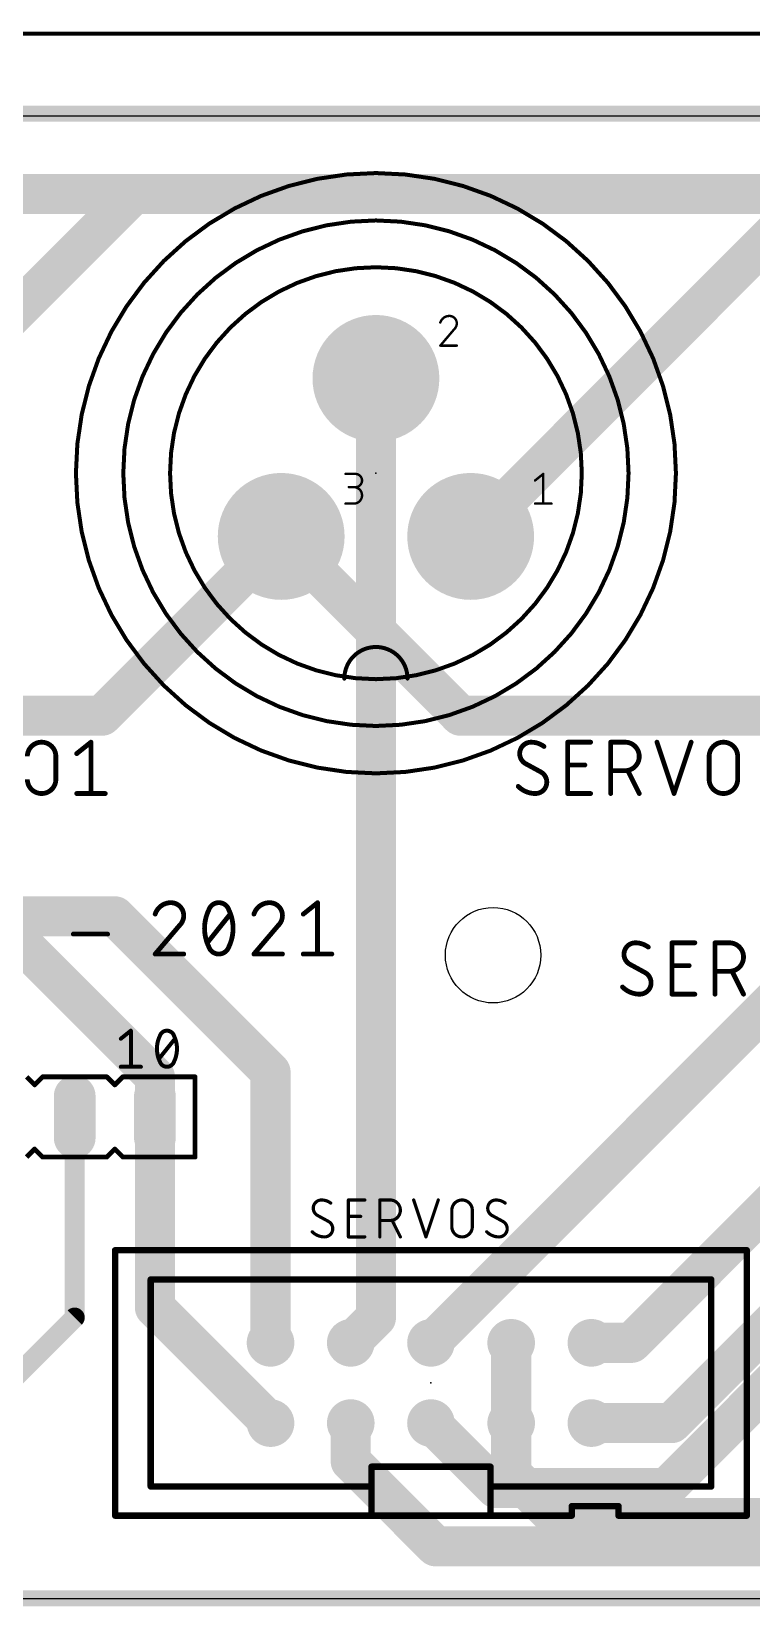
# Model space of a CAD drawing. Extents: x -7 to 107, y 0 to 52.
# Drawn here: x 22.76 to 45.56, y -0.25 to 49.59 of the extents above; entities that cross this region are included whole.
import ezdxf

# ---------------------------------------------------------------- set-up
doc = ezdxf.new("R2010")
doc.units = 0
for name, color, linetype in [('1', 12, 'CONTINUOUS'), ('16', 132, 'CONTINUOUS'), ('17', 110, 'CONTINUOUS'), ('20', 31, 'CONTINUOUS'), ('21', 253, 'CONTINUOUS'), ('23', 53, 'CONTINUOUS'), ('25', 253, 'CONTINUOUS')]:
    doc.layers.add(name, color=color, linetype=linetype)

# ---------------------------------------------------------------- blocks, each defined once
blk = doc.blocks.new('ROUNDP')
at = {"const_width": 0.5}
blk.add_lwpolyline([(0, -0.25, 1), (0, 0.25, 1), (0, -0.25)], format="xyb", dxfattribs=at)
blk = doc.blocks.new('LONGP100')
at = {"const_width": 1}
blk.add_lwpolyline([(-0.5, 0), (0.5, 0)], dxfattribs=at)
at = {"const_width": 0.5}
for points in [[(-0.5, 0.25, 1), (-0.5, -0.25)], [(0.5, -0.25, 1), (0.5, 0.25)]]:
    blk.add_lwpolyline(points, format="xyb", dxfattribs=at)

msp = doc.modelspace()

# ---------------------------------------------------------------- linework, layer by layer
at = {"layer": '1'}
for points, const_width in [([(0, 46.99), (106.68, 46.99)], 0.508), ([(30.6686, 33.6146), (24.994, 27.94)], 1.27), ([(36.3432, 27.94), (30.6686, 33.6146)], 1.27), ([(24.994, 27.94), (14.8379, 27.94)], 1.27), ([(46.4993, 27.94), (36.3432, 27.94)], 1.27), ([(26.67, 16.51), (21.59, 21.59)], 1.27), ([(26.67, 15.24), (26.67, 16.51)], 1.27), ([(26.67, 9.2121), (26.67, 15.24)], 1.27), ([(54.4607, 15.0907), (42.8655, 3.4955)], 1.27), ([(30.3312, 5.5509), (26.67, 9.2121)], 1.27), ([(32.8712, 5.5509), (32.8712, 4.3398)], 1.27), ([(35.4112, 5.5509), (37.4665, 3.4955)], 1.27), ([(32.8712, 4.3398), (35.56, 1.651)], 1.27), ([(37.4665, 3.4955), (42.8655, 3.4955)], 1.27), ([(35.56, 1.651), (89.281, 1.651)], 1.27), ([(106.68, 0), (0, 0)], 0.508)]:
    msp.add_lwpolyline(points, dxfattribs=dict(at, const_width=const_width))
at = {"layer": '1', "const_width": 0.635}
for points in [[(30.8931, 33.8391, 1), (30.4441, 33.3901)], [(30.8931, 33.3901, 1), (30.4441, 33.8391)], [(24.7695, 28.1645, 1), (25.2185, 27.7155)], [(24.994, 27.6225, 1), (24.994, 28.2575)], [(36.3432, 28.2575, 1), (36.3432, 27.6225)], [(36.1187, 27.7155, 1), (36.5677, 28.1645)], [(26.9875, 16.51, 1), (26.3525, 16.51)], [(26.4455, 16.2855, 1), (26.8945, 16.7345)], [(26.9875, 15.24, 1), (26.3525, 15.24)], [(26.3525, 15.24, 1), (26.9875, 15.24)], [(26.8945, 9.4366, 1), (26.4455, 8.9876)], [(26.3525, 9.2121, 1), (26.9875, 9.2121)], [(30.1066, 5.3264, 1), (30.5557, 5.7754)], [(33.1887, 5.5509, 1), (32.5537, 5.5509)], [(35.6357, 5.7754, 1), (35.1866, 5.3264)], [(33.0957, 4.5644, 1), (32.6466, 4.1153)], [(32.5537, 4.3398, 1), (33.1887, 4.3398)], [(37.4665, 3.813, 1), (37.4665, 3.178)], [(37.242, 3.271, 1), (37.691, 3.7201)], [(42.641, 3.7201, 1), (43.0901, 3.271)], [(42.8655, 3.178, 1), (42.8655, 3.813)], [(35.56, 1.9685, 1), (35.56, 1.3335)], [(35.3355, 1.4265, 1), (35.7845, 1.8755)]]:
    msp.add_lwpolyline(points, format="xyb", dxfattribs=at)
at = {"layer": '16'}
for points, const_width in [([(10.16, 44.45), (25.9987, 44.45)], 1.27), ([(25.9987, 44.45), (15.1633, 33.6146)], 1.27), ([(47.504, 44.45), (25.9987, 44.45)], 1.27), ([(47.504, 44.45), (36.6686, 33.6146)], 1.27), ([(33.6686, 38.6146), (33.6686, 8.8884)], 1.27), ([(72.2849, 38.6146), (41.7612, 8.0909)], 1.27), ([(25.4, 21.59), (17.78, 21.59)], 1.27), ([(30.3312, 16.6588), (25.4, 21.59)], 1.27), ([(57.8002, 20.32), (43.0312, 5.5509)], 1.27), ([(35.4112, 8.0909), (46.99, 19.6698)], 1.27), ([(30.3312, 8.0909), (30.3312, 16.6588)], 1.27), ([(24.13, 8.89), (24.13, 15.24)], 0.635), ([(32.8712, 8.0909), (33.6686, 8.8884)], 1.27), ([(19.235, 3.995), (24.13, 8.89)], 0.635), ([(37.9512, 5.5509), (37.9512, 8.0909)], 1.27), ([(40.4912, 8.0909), (41.7612, 8.0909)], 1.27), ([(37.9512, 5.5509), (37.9512, 3.9588)], 1.27), ([(40.4912, 5.5509), (43.0312, 5.5509)], 1.27), ([(39.37, 2.54), (37.9512, 3.9588)], 1.27), ([(58.3215, 2.54), (39.37, 2.54)], 1.27)]:
    msp.add_lwpolyline(points, dxfattribs=dict(at, const_width=const_width))
for points, const_width in [([(25.9987, 44.7675, 1), (25.9987, 44.1325)], 0.635), ([(26.2232, 44.2255, 1), (25.7742, 44.6745)], 0.635), ([(25.9987, 44.1325, 1), (25.9987, 44.7675)], 0.635), ([(33.9861, 38.6146, 1), (33.3511, 38.6146)], 0.635), ([(36.4441, 33.8391, 1), (36.8931, 33.3901)], 0.635), ([(25.6245, 21.8145, 1), (25.1755, 21.3655)], 0.635), ([(25.4, 21.2725, 1), (25.4, 21.9075)], 0.635), ([(30.6487, 16.6588, 1), (30.0137, 16.6588)], 0.635), ([(30.1066, 16.4343, 1), (30.5557, 16.8834)], 0.635), ([(24.2888, 15.24, 1), (23.9713, 15.24)], 0.3175), ([(33.8931, 8.6639, 1), (33.4441, 9.1129)], 0.635), ([(23.9713, 8.89, 1), (24.2888, 8.89)], 0.3175), ([(24.2423, 8.7777, 1), (24.0177, 9.0023)], 0.3175), ([(33.3511, 8.8884, 1), (33.9861, 8.8884)], 0.635), ([(32.6466, 8.3154, 1), (33.0957, 7.8664)], 0.635), ([(35.1866, 8.3154, 1), (35.6357, 7.8664)], 0.635), ([(38.2687, 8.0909, 1), (37.6337, 8.0909)], 0.635), ([(40.4912, 8.4084, 1), (40.4912, 7.7734)], 0.635), ([(41.5366, 8.3154, 1), (41.9857, 7.8664)], 0.635), ([(41.7612, 7.7734, 1), (41.7612, 8.4084)], 0.635), ([(30.0137, 8.0909, 1), (30.6487, 8.0909)], 0.635), ([(38.2687, 5.5509, 1), (37.6337, 5.5509)], 0.635), ([(40.4912, 5.8684, 1), (40.4912, 5.2334)], 0.635), ([(42.8066, 5.7754, 1), (43.2557, 5.3264)], 0.635), ([(43.0312, 5.2334, 1), (43.0312, 5.8684)], 0.635), ([(37.6337, 5.5509, 1), (38.2687, 5.5509)], 0.635), ([(38.1757, 4.1834, 1), (37.7266, 3.7343)], 0.635), ([(37.6337, 3.9588, 1), (38.2687, 3.9588)], 0.635), ([(39.37, 2.8575, 1), (39.37, 2.2225)], 0.635), ([(39.1455, 2.3155, 1), (39.5945, 2.7645)], 0.635)]:
    msp.add_lwpolyline(points, format="xyb", dxfattribs=dict(at, const_width=const_width))
at = {"layer": '20'}
for p, q in [((106.66, 46.914), (0, 46.914)), ((0, 0), (106.66, 0))]:
    msp.add_line(p, q, dxfattribs=at)
at = {"layer": '20', "const_width": 0.13}
msp.add_lwpolyline([(106.595, 49.53), (0.065, 49.53)], dxfattribs=at)
at = {"layer": '20'}
msp.add_circle((37.3779, 20.3594), 1.51, dxfattribs=at)
at = {"layer": '21'}
for points, const_width in [([(33.6686, 26.1146, 1), (33.6686, 45.1146, 1), (33.6686, 26.1146)], 0.127), ([(33.6686, 27.6146, 1), (33.6686, 43.6146, 1), (33.6686, 27.6146)], 0.127), ([(33.6686, 29.0954, 1), (33.6686, 42.1338, 1), (33.6686, 29.0954)], 0.127), ([(35.9939, 40.5925, 0.3252), (35.7067, 40.3837)], 0.0762), ([(35.6886, 40.3895, 1), (35.7248, 40.3778)], 0.0381), ([(35.9939, 40.6116, 1), (35.9939, 40.5735)], 0.0381), ([(36.2288, 40.3576, 0.4142), (35.9939, 40.5925)], 0.0762), ([(35.9939, 40.5735, 1), (35.9939, 40.6116)], 0.0381), ([(36.1505, 40.1748, 0.2052), (36.2288, 40.3576)], 0.0762), ([(36.2479, 40.3576, 1), (36.2098, 40.3576)], 0.0381), ([(36.1374, 40.1886, 1), (36.1637, 40.161)], 0.0381), ([(36.165, 40.1625, 1), (36.136, 40.1872)], 0.0381), ([(36.2098, 40.3576, 1), (36.2479, 40.3576)], 0.0381), ([(35.7067, 39.6718, 1), (35.7067, 39.6337)], 0.0381), ([(35.6922, 39.665, 1), (35.7212, 39.6404)], 0.0381), ([(36.2288, 39.6337, 1), (36.2288, 39.6718)], 0.0381), ([(32.7067, 35.6116, 1), (32.7067, 35.5735)], 0.0381), ([(33.02, 35.6116, 1), (33.02, 35.5735)], 0.0381), ([(33.02, 35.1748, 1), (33.02, 35.5925)], 0.0762), ([(33.02, 35.5735, 1), (33.02, 35.6116)], 0.0381), ([(38.6948, 35.3985, 1), (38.7186, 35.3688)], 0.0381), ([(38.9868, 35.5925, 1), (38.9487, 35.5925)], 0.0381), ([(38.9797, 35.5776, 1), (38.9559, 35.6074)], 0.0381), ([(32.8112, 35.1939, 1), (32.8112, 35.1558)], 0.0381), ([(32.9678, 34.6527, 1), (32.9678, 35.1748)], 0.0762), ([(32.9678, 35.1939, 1), (32.9678, 35.1558)], 0.0381), ([(33.02, 35.1939, 1), (33.02, 35.1558)], 0.0381), ([(33.02, 35.1558, 1), (33.02, 35.1939)], 0.0381), ([(32.7067, 34.6718, 1), (32.7067, 34.6337)], 0.0381), ([(32.9678, 34.6718, 1), (32.9678, 34.6337)], 0.0381), ([(32.9678, 34.6337, 1), (32.9678, 34.6718)], 0.0381), ([(38.7067, 34.6718, 1), (38.7067, 34.6337)], 0.0381), ([(38.9487, 34.6527, 1), (38.9868, 34.6527)], 0.0381), ([(39.2288, 34.6337, 1), (39.2288, 34.6718)], 0.0381), ([(34.6686, 29.1146, 1), (32.6686, 29.1146)], 0.127), ([(32.6369, 29.1146, 1), (32.7004, 29.1146)], 0.0635), ([(34.6369, 29.1146, 1), (34.7004, 29.1146)], 0.0635), ([(25.9398, 17.9705, 1), (25.8763, 17.9705)], 0.0635), ([(25.9278, 17.9457, 1), (25.8882, 17.9953)], 0.0635), ([(27.051, 17.9705, 0.3205), (26.8288, 17.8117)], 0.127), ([(27.051, 18.0023, 1), (27.051, 17.9388)], 0.0635), ([(27.2733, 17.8117, 0.3205), (27.051, 17.9705)], 0.127), ([(27.051, 17.9388, 1), (27.051, 18.0023)], 0.0635), ([(25.5707, 17.7413, 1), (25.6103, 17.6917)], 0.0635), ([(26.8288, 17.8117, 0.1139), (26.7335, 17.399)], 0.127), ([(26.7335, 17.399, 0.1139), (26.8288, 16.9863)], 0.127), ([(26.7653, 17.399, 1), (26.7018, 17.399)], 0.0635), ([(26.7987, 17.822, 1), (26.8588, 17.8015)], 0.0635), ([(26.8573, 17.7978, 1), (26.8002, 17.8257)], 0.0635), ([(27.3018, 17.8257, 1), (27.2447, 17.7978)], 0.0635), ([(27.3685, 17.399, 0.1139), (27.2733, 17.8117)], 0.127), ([(27.2733, 16.9863, 0.1139), (27.3685, 17.399)], 0.127), ([(27.2432, 17.8015, 1), (27.3033, 17.822)], 0.0635), ([(27.3298, 17.6967, 1), (27.2802, 17.7363)], 0.0635), ([(27.4002, 17.399, 1), (27.3368, 17.399)], 0.0635), ([(26.7018, 17.399, 1), (26.7653, 17.399)], 0.0635), ([(26.7722, 17.1013, 1), (26.8218, 17.0617)], 0.0635), ([(26.8588, 16.9965, 1), (26.7987, 16.976)], 0.0635), ([(26.8288, 16.9863, 0.3205), (27.051, 16.8275)], 0.127), ([(26.8002, 16.9723, 1), (26.8573, 17.0002)], 0.0635), ([(27.051, 16.8275, 0.3205), (27.2733, 16.9863)], 0.127), ([(27.2447, 17.0002, 1), (27.3018, 16.9723)], 0.0635), ([(27.3033, 16.976, 1), (27.2432, 16.9965)], 0.0635), ([(27.3368, 17.399, 1), (27.4002, 17.399)], 0.0635), ([(23.114, 16.5481, 1), (23.114, 16.4719)], 0.0762), ([(23.1409, 16.4831, 1), (23.0871, 16.5369)], 0.0762), ([(25.1729, 16.5369, 1), (25.1191, 16.4831)], 0.0762), ([(25.146, 16.4719, 1), (25.146, 16.5481)], 0.0762), ([(25.5905, 16.8592, 1), (25.5905, 16.7958)], 0.0635), ([(25.654, 16.5481, 1), (25.654, 16.4719)], 0.0762), ([(25.6809, 16.4831, 1), (25.6271, 16.5369)], 0.0762), ([(25.8763, 16.8275, 1), (25.9398, 16.8275)], 0.0635), ([(26.2255, 16.7958, 1), (26.2255, 16.8592)], 0.0635), ([(27.051, 16.8592, 1), (27.051, 16.7958)], 0.0635), ([(27.051, 16.7958, 1), (27.051, 16.8592)], 0.0635), ([(27.9781, 16.51, 1), (27.9019, 16.51)], 0.0762), ([(27.94, 16.4719, 1), (27.94, 16.5481)], 0.0762), ([(22.8331, 16.2829, 1), (22.8869, 16.2291)], 0.0762), ([(22.8331, 16.2291, 1), (22.8869, 16.2829)], 0.0762), ([(25.3731, 16.2829, 1), (25.4269, 16.2291)], 0.0762), ([(25.3731, 16.2291, 1), (25.4269, 16.2829)], 0.0762), ([(22.8869, 14.2509, 1), (22.8331, 14.1971)], 0.0762), ([(22.8869, 14.1971, 1), (22.8331, 14.2509)], 0.0762), ([(23.114, 14.0081, 1), (23.114, 13.9319)], 0.0762), ([(23.0871, 13.9431, 1), (23.1409, 13.9969)], 0.0762), ([(25.1191, 13.9969, 1), (25.1729, 13.9431)], 0.0762), ([(25.146, 13.9319, 1), (25.146, 14.0081)], 0.0762), ([(25.4269, 14.2509, 1), (25.3731, 14.1971)], 0.0762), ([(25.4269, 14.1971, 1), (25.3731, 14.2509)], 0.0762), ([(25.654, 14.0081, 1), (25.654, 13.9319)], 0.0762), ([(25.6271, 13.9431, 1), (25.6809, 13.9969)], 0.0762), ([(27.9019, 13.97, 1), (27.9781, 13.97)], 0.0762), ([(27.94, 13.9319, 1), (27.94, 14.0081)], 0.0762), ([(25.4112, 11.0717, 1), (25.4112, 10.9701)], 0.1016), ([(25.462, 11.0209, 1), (25.3604, 11.0209)], 0.1016), ([(45.462, 11.0209, 1), (45.3604, 11.0209)], 0.1016), ([(45.4112, 10.9701, 1), (45.4112, 11.0717)], 0.1016), ([(26.5362, 10.1467, 1), (26.5362, 10.0451)], 0.1016), ([(26.587, 10.0959, 1), (26.4854, 10.0959)], 0.1016), ([(44.337, 10.0959, 1), (44.2354, 10.0959)], 0.1016), ([(44.2862, 10.0451, 1), (44.2862, 10.1467)], 0.1016), ([(33.5282, 4.2217, 1), (33.5282, 4.1201)], 0.1016), ([(33.579, 4.1709, 1), (33.4774, 4.1709)], 0.1016), ([(37.345, 4.1709, 1), (37.2434, 4.1709)], 0.1016), ([(37.2942, 4.1201, 1), (37.2942, 4.2217)], 0.1016), ([(26.5362, 3.5967, 1), (26.5362, 3.4951)], 0.1016), ([(26.4854, 3.5459, 1), (26.587, 3.5459)], 0.1016), ([(33.5282, 3.4951, 1), (33.5282, 3.5967)], 0.1016), ([(37.2942, 3.5967, 1), (37.2942, 3.4951)], 0.1016), ([(44.2354, 3.5459, 1), (44.337, 3.5459)], 0.1016), ([(44.2862, 3.4951, 1), (44.2862, 3.5967)], 0.1016), ([(39.8702, 2.9717, 1), (39.8702, 2.8701)], 0.1016), ([(39.921, 2.9209, 1), (39.8194, 2.9209)], 0.1016), ([(41.4, 2.9209, 1), (41.2984, 2.9209)], 0.1016), ([(41.3492, 2.8701, 1), (41.3492, 2.9717)], 0.1016), ([(25.4112, 2.6717, 1), (25.4112, 2.5701)], 0.1016), ([(25.3604, 2.6209, 1), (25.462, 2.6209)], 0.1016), ([(33.5282, 2.6717, 1), (33.5282, 2.5701)], 0.1016), ([(33.4774, 2.6209, 1), (33.579, 2.6209)], 0.1016), ([(33.5282, 2.5701, 1), (33.5282, 2.6717)], 0.1016), ([(37.2942, 2.6717, 1), (37.2942, 2.5701)], 0.1016), ([(37.2434, 2.6209, 1), (37.345, 2.6209)], 0.1016), ([(37.2942, 2.5701, 1), (37.2942, 2.6717)], 0.1016), ([(39.8194, 2.6209, 1), (39.921, 2.6209)], 0.1016), ([(39.8702, 2.5701, 1), (39.8702, 2.6717)], 0.1016), ([(41.3492, 2.6717, 1), (41.3492, 2.5701)], 0.1016), ([(41.2984, 2.6209, 1), (41.4, 2.6209)], 0.1016), ([(45.3604, 2.6209, 1), (45.462, 2.6209)], 0.1016), ([(45.4112, 2.5701, 1), (45.4112, 2.6717)], 0.1016)]:
    msp.add_lwpolyline(points, format="xyb", dxfattribs=dict(at, const_width=const_width))
for points, const_width in [([(36.1505, 40.1748), (35.7067, 39.6527)], 0.0762), ([(35.7067, 39.6527), (36.2288, 39.6527)], 0.0762), ([(32.7067, 35.5925), (33.02, 35.5925)], 0.0762), ([(38.7067, 35.3837), (38.9678, 35.5925)], 0.0762), ([(38.9678, 35.5925), (38.9678, 34.6527)], 0.0762), ([(33.02, 35.1748), (32.8112, 35.1748)], 0.0762), ([(32.7067, 34.6527), (32.9678, 34.6527)], 0.0762), ([(38.7067, 34.6527), (39.2288, 34.6527)], 0.0762), ([(25.5905, 17.7165), (25.908, 17.9705)], 0.127), ([(25.908, 17.9705), (25.908, 16.8275)], 0.127), ([(26.797, 17.0815), (27.305, 17.7165)], 0.127), ([(22.86, 16.256), (22.606, 16.51)], 0.1524), ([(23.114, 16.51), (22.86, 16.256)], 0.1524), ([(25.146, 16.51), (23.114, 16.51)], 0.1524), ([(25.4, 16.256), (25.146, 16.51)], 0.1524), ([(25.654, 16.51), (25.4, 16.256)], 0.1524), ([(25.5905, 16.8275), (26.2255, 16.8275)], 0.127), ([(27.94, 16.51), (25.654, 16.51)], 0.1524), ([(27.94, 13.97), (27.94, 16.51)], 0.1524), ([(22.606, 13.97), (22.86, 14.224)], 0.1524), ([(22.86, 14.224), (23.114, 13.97)], 0.1524), ([(23.114, 13.97), (25.146, 13.97)], 0.1524), ([(25.146, 13.97), (25.4, 14.224)], 0.1524), ([(25.4, 14.224), (25.654, 13.97)], 0.1524), ([(25.654, 13.97), (27.94, 13.97)], 0.1524), ([(25.4112, 11.0209), (45.4112, 11.0209)], 0.2032), ([(25.4112, 2.6209), (25.4112, 11.0209)], 0.2032), ([(45.4112, 11.0209), (45.4112, 2.6209)], 0.2032), ([(26.5362, 10.0959), (44.2862, 10.0959)], 0.2032), ([(26.5362, 3.5459), (26.5362, 10.0959)], 0.2032), ([(44.2862, 10.0959), (44.2862, 3.5459)], 0.2032), ([(37.2942, 4.1709), (33.5282, 4.1709)], 0.2032), ([(33.5282, 4.1709), (33.5282, 2.6209)], 0.2032), ([(37.2942, 2.6209), (37.2942, 4.1709)], 0.2032), ([(33.5282, 3.5459), (26.5362, 3.5459)], 0.2032), ([(44.2862, 3.5459), (37.2942, 3.5459)], 0.2032), ([(41.3492, 2.9209), (39.8702, 2.9209)], 0.2032), ([(39.8702, 2.9209), (39.8702, 2.6209)], 0.2032), ([(41.3492, 2.6209), (41.3492, 2.9209)], 0.2032), ([(33.5282, 2.6209), (25.4112, 2.6209)], 0.2032), ([(37.2942, 2.6209), (33.5282, 2.6209)], 0.2032), ([(39.8702, 2.6209), (37.2942, 2.6209)], 0.2032), ([(45.4112, 2.6209), (41.3492, 2.6209)], 0.2032)]:
    msp.add_lwpolyline(points, dxfattribs=dict(at, const_width=const_width))
at = {"layer": '23'}
for p in [(33.6686, 35.6146), (35.4112, 6.8209)]:
    msp.add_point(p, dxfattribs=at)
at = {"layer": '25'}
for points, const_width in [([(23.5334, 26.6502, 1), (22.6303, 26.6502)], 0.1524), ([(24.6831, 27.1018, 1), (24.6069, 27.1018)], 0.0762), ([(24.6688, 27.072, 1), (24.6212, 27.1316)], 0.0762), ([(38.5826, 27.1018, 0.4142), (38.2214, 26.7406)], 0.1524), ([(38.989, 26.9663, 0.1623), (38.5826, 27.1018)], 0.1524), ([(38.5826, 27.1399, 1), (38.5826, 27.0637)], 0.0762), ([(38.5826, 27.0637, 1), (38.5826, 27.1399)], 0.0762), ([(38.9661, 26.9359, 1), (39.0119, 26.9968)], 0.0762), ([(39.7804, 27.1018, 1), (39.7042, 27.1018)], 0.0762), ([(39.7423, 27.1399, 1), (39.7423, 27.0637)], 0.0762), ([(40.4648, 27.0637, 1), (40.4648, 27.1399)], 0.0762), ([(41.1413, 27.1018, 1), (41.0651, 27.1018)], 0.0762), ([(41.1032, 27.1399, 1), (41.1032, 27.0637)], 0.0762), ([(41.5547, 26.1987, 1), (41.5547, 27.1018)], 0.1524), ([(41.5547, 27.1399, 1), (41.5547, 27.0637)], 0.0762), ([(41.5547, 27.0637, 1), (41.5547, 27.1399)], 0.0762), ([(42.603, 27.1138, 1), (42.5307, 27.0898)], 0.0762), ([(43.6867, 27.0898, 1), (43.6144, 27.1138)], 0.0762), ([(45.1234, 26.6502, 1), (44.2203, 26.6502)], 0.1524), ([(23.5715, 26.6502, 1), (23.4953, 26.6502)], 0.0762), ([(23.4953, 26.6502, 1), (23.5715, 26.6502)], 0.0762), ([(24.1696, 26.7703, 1), (24.2172, 26.7108)], 0.0762), ([(38.2214, 26.7406, 0.2656), (38.402, 26.4245)], 0.1524), ([(38.2595, 26.7406, 1), (38.1833, 26.7406)], 0.0762), ([(38.1833, 26.7406, 1), (38.2595, 26.7406)], 0.0762), ([(38.4202, 26.4579, 1), (38.3837, 26.391)], 0.0762), ([(38.3826, 26.3916, 1), (38.4213, 26.4573)], 0.0762), ([(39.7423, 26.4174, 1), (39.7423, 26.3412)], 0.0762), ([(40.2842, 26.3412, 1), (40.2842, 26.4174)], 0.0762), ([(44.2584, 26.6502, 1), (44.1822, 26.6502)], 0.0762), ([(44.1822, 26.6502, 1), (44.2584, 26.6502)], 0.0762), ([(45.1615, 26.6502, 1), (45.0853, 26.6502)], 0.0762), ([(45.0853, 26.6502, 1), (45.1615, 26.6502)], 0.0762), ([(22.6303, 25.9278, 1), (23.5334, 25.9278)], 0.1524), ([(23.5715, 25.9278, 1), (23.4953, 25.9278)], 0.0762), ([(23.4953, 25.9278, 1), (23.5715, 25.9278)], 0.0762), ([(38.918, 26.1864, 1), (38.8793, 26.1207)], 0.0762), ([(39.0793, 25.8374, 0.2656), (38.8987, 26.1535)], 0.1524), ([(38.8804, 26.1201, 1), (38.9169, 26.187)], 0.0762), ([(41.1032, 26.2368, 1), (41.1032, 26.1606)], 0.0762), ([(41.5547, 26.2368, 1), (41.5547, 26.1606)], 0.0762), ([(41.5547, 26.1606, 1), (41.5547, 26.2368)], 0.0762), ([(41.6791, 26.2157, 1), (41.611, 26.1816)], 0.0762), ([(44.2203, 25.9278, 1), (45.1234, 25.9278)], 0.1524), ([(44.2584, 25.9278, 1), (44.1822, 25.9278)], 0.0762), ([(44.1822, 25.9278, 1), (44.2584, 25.9278)], 0.0762), ([(45.1615, 25.9278, 1), (45.0853, 25.9278)], 0.0762), ([(45.0853, 25.9278, 1), (45.1615, 25.9278)], 0.0762), ([(24.1934, 25.5143, 1), (24.1934, 25.4381)], 0.0762), ([(24.6069, 25.4762, 1), (24.6831, 25.4762)], 0.0762), ([(25.0965, 25.4381, 1), (25.0965, 25.5143)], 0.0762), ([(38.1762, 25.702, 0.2), (38.7181, 25.4762)], 0.1524), ([(38.2033, 25.7288, 1), (38.1491, 25.6751)], 0.0762), ([(38.7181, 25.4762, 0.4142), (39.0793, 25.8374)], 0.1524), ([(38.7181, 25.5143, 1), (38.7181, 25.4381)], 0.0762), ([(38.7181, 25.4381, 1), (38.7181, 25.5143)], 0.0762), ([(39.1174, 25.8374, 1), (39.0412, 25.8374)], 0.0762), ([(39.0412, 25.8374, 1), (39.1174, 25.8374)], 0.0762), ([(39.7423, 25.5143, 1), (39.7423, 25.4381)], 0.0762), ([(39.7042, 25.4762, 1), (39.7804, 25.4762)], 0.0762), ([(40.4648, 25.4381, 1), (40.4648, 25.5143)], 0.0762), ([(41.0651, 25.4762, 1), (41.1413, 25.4762)], 0.0762), ([(41.9722, 25.4592, 1), (42.0404, 25.4932)], 0.0762), ([(43.0726, 25.4882, 1), (43.1449, 25.4642)], 0.0762), ([(43.0726, 25.4642, 1), (43.1449, 25.4882)], 0.0762), ([(27.1755, 22.0218, 0.3252), (26.6788, 21.6606)], 0.1524), ([(27.5819, 21.6154, 0.4142), (27.1755, 22.0218)], 0.1524), ([(27.1755, 22.0599, 1), (27.1755, 21.9837)], 0.0762), ([(27.1755, 21.9837, 1), (27.1755, 22.0599)], 0.0762), ([(28.6935, 22.0218, 0.3205), (28.3774, 21.796)], 0.1524), ([(29.0096, 21.796, 0.3205), (28.6935, 22.0218)], 0.1524), ([(28.6935, 22.0599, 1), (28.6935, 21.9837)], 0.0762), ([(28.6935, 21.9837, 1), (28.6935, 22.0599)], 0.0762), ([(30.3018, 22.0218, 0.3252), (29.8051, 21.6606)], 0.1524), ([(30.7082, 21.6154, 0.4142), (30.3018, 22.0218)], 0.1524), ([(30.3018, 22.0599, 1), (30.3018, 21.9837)], 0.0762), ([(30.3018, 21.9837, 1), (30.3018, 22.0599)], 0.0762), ([(31.8578, 22.0218, 1), (31.7816, 22.0218)], 0.0762), ([(31.8435, 21.992, 1), (31.7959, 22.0516)], 0.0762), ([(26.6426, 21.6723, 1), (26.7151, 21.6488)], 0.0762), ([(27.4465, 21.2993, 0.2053), (27.5819, 21.6154)], 0.1524), ([(27.62, 21.6154, 1), (27.5438, 21.6154)], 0.0762), ([(27.5438, 21.6154, 1), (27.62, 21.6154)], 0.0762), ([(28.3774, 21.796, 0.1139), (28.2419, 21.209)], 0.1524), ([(28.3414, 21.8084, 1), (28.4135, 21.7837)], 0.0762), ([(28.4117, 21.7793, 1), (28.3432, 21.8127)], 0.0762), ([(29.0438, 21.8127, 1), (28.9753, 21.7793)], 0.0762), ([(29.1451, 21.209, 0.1139), (29.0096, 21.796)], 0.1524), ([(28.9736, 21.7837, 1), (29.0456, 21.8084)], 0.0762), ([(29.0845, 21.6368, 1), (29.025, 21.6844)], 0.0762), ([(29.7688, 21.6723, 1), (29.8413, 21.6488)], 0.0762), ([(30.5727, 21.2993, 0.2053), (30.7082, 21.6154)], 0.1524), ([(30.7463, 21.6154, 1), (30.6701, 21.6154)], 0.0762), ([(30.6701, 21.6154, 1), (30.7463, 21.6154)], 0.0762), ([(31.3444, 21.6903, 1), (31.392, 21.6308)], 0.0762), ([(24.0875, 21.0665, 1), (24.0875, 20.9903)], 0.0762), ([(25.1713, 20.9903, 1), (25.1713, 21.0665)], 0.0762), ([(27.4202, 21.3269, 1), (27.4727, 21.2717)], 0.0762), ([(27.4755, 21.2746, 1), (27.4174, 21.324)], 0.0762), ([(28.2419, 21.209, 0.1139), (28.3774, 20.622)], 0.1524), ([(28.28, 21.209, 1), (28.2038, 21.209)], 0.0762), ([(28.2038, 21.209, 1), (28.28, 21.209)], 0.0762), ([(29.0096, 20.622, 0.1139), (29.1451, 21.209)], 0.1524), ([(29.1832, 21.209, 1), (29.107, 21.209)], 0.0762), ([(29.107, 21.209, 1), (29.1832, 21.209)], 0.0762), ([(30.5464, 21.3269, 1), (30.599, 21.2717)], 0.0762), ([(30.6017, 21.2746, 1), (30.5437, 21.324)], 0.0762), ([(26.6788, 20.4343, 1), (26.6788, 20.3581)], 0.0762), ([(26.6498, 20.4209, 1), (26.7079, 20.3715)], 0.0762), ([(27.5819, 20.3581, 1), (27.5819, 20.4343)], 0.0762), ([(28.3025, 20.7812, 1), (28.362, 20.7336)], 0.0762), ([(28.3774, 20.622, 0.3205), (28.6935, 20.3962)], 0.1524), ([(28.4135, 20.6343, 1), (28.3414, 20.6096)], 0.0762), ([(28.3432, 20.6053, 1), (28.4117, 20.6387)], 0.0762), ([(28.6935, 20.3962, 0.3205), (29.0096, 20.622)], 0.1524), ([(28.6935, 20.4343, 1), (28.6935, 20.3581)], 0.0762), ([(28.6935, 20.3581, 1), (28.6935, 20.4343)], 0.0762), ([(28.9753, 20.6387, 1), (29.0438, 20.6053)], 0.0762), ([(29.0456, 20.6096, 1), (28.9736, 20.6343)], 0.0762), ([(29.776, 20.4209, 1), (29.8341, 20.3715)], 0.0762), ([(29.8051, 20.4343, 1), (29.8051, 20.3581)], 0.0762), ([(30.7082, 20.3581, 1), (30.7082, 20.4343)], 0.0762), ([(31.3682, 20.4343, 1), (31.3682, 20.3581)], 0.0762), ([(32.2713, 20.3581, 1), (32.2713, 20.4343)], 0.0762), ([(41.8846, 20.7518, 0.4142), (41.5234, 20.3906)], 0.1524), ([(41.5234, 20.3906, 0.2656), (41.704, 20.0745)], 0.1524), ([(41.5615, 20.3906, 1), (41.4853, 20.3906)], 0.0762), ([(42.291, 20.6163, 0.1623), (41.8846, 20.7518)], 0.1524), ([(41.8846, 20.7899, 1), (41.8846, 20.7137)], 0.0762), ([(41.8846, 20.7137, 1), (41.8846, 20.7899)], 0.0762), ([(42.2681, 20.5859, 1), (42.3139, 20.6468)], 0.0762), ([(43.0824, 20.7518, 1), (43.0062, 20.7518)], 0.0762), ([(43.0443, 20.7899, 1), (43.0443, 20.7137)], 0.0762), ([(43.7668, 20.7137, 1), (43.7668, 20.7899)], 0.0762), ([(44.4433, 20.7518, 1), (44.3671, 20.7518)], 0.0762), ([(44.4052, 20.7899, 1), (44.4052, 20.7137)], 0.0762), ([(44.8567, 19.8487, 1), (44.8567, 20.7518)], 0.1524), ([(44.8567, 20.7899, 1), (44.8567, 20.7137)], 0.0762), ([(44.8567, 20.7137, 1), (44.8567, 20.7899)], 0.0762), ([(31.7816, 20.3962, 1), (31.8578, 20.3962)], 0.0762), ([(41.4853, 20.3906, 1), (41.5615, 20.3906)], 0.0762), ([(41.7222, 20.1079, 1), (41.6857, 20.041)], 0.0762), ([(41.6846, 20.0416, 1), (41.7233, 20.1073)], 0.0762), ([(43.0443, 20.0674, 1), (43.0443, 19.9912)], 0.0762), ([(43.5862, 19.9912, 1), (43.5862, 20.0674)], 0.0762), ([(42.0201, 19.1262, 0.4142), (42.3813, 19.4874)], 0.1524), ([(42.22, 19.8364, 1), (42.1813, 19.7707)], 0.0762), ([(42.3813, 19.4874, 0.2656), (42.2007, 19.8035)], 0.1524), ([(42.1824, 19.7701, 1), (42.2189, 19.837)], 0.0762), ([(42.4194, 19.4874, 1), (42.3432, 19.4874)], 0.0762), ([(42.3432, 19.4874, 1), (42.4194, 19.4874)], 0.0762), ([(44.4052, 19.8868, 1), (44.4052, 19.8106)], 0.0762), ([(44.8567, 19.8868, 1), (44.8567, 19.8106)], 0.0762), ([(44.8567, 19.8106, 1), (44.8567, 19.8868)], 0.0762), ([(44.9811, 19.8657, 1), (44.913, 19.8316)], 0.0762), ([(41.4782, 19.352, 0.2), (42.0201, 19.1262)], 0.1524), ([(41.5053, 19.3788, 1), (41.4511, 19.3251)], 0.0762), ([(42.0201, 19.1643, 1), (42.0201, 19.0881)], 0.0762), ([(42.0201, 19.0881, 1), (42.0201, 19.1643)], 0.0762), ([(43.0443, 19.1643, 1), (43.0443, 19.0881)], 0.0762), ([(43.0062, 19.1262, 1), (43.0824, 19.1262)], 0.0762), ([(43.7668, 19.0881, 1), (43.7668, 19.1643)], 0.0762), ([(44.3671, 19.1262, 1), (44.4433, 19.1262)], 0.0762), ([(45.2742, 19.1092, 1), (45.3424, 19.1432)], 0.0762), ([(31.9441, 12.6121, 0.4142), (31.6844, 12.3525)], 0.1016), ([(32.2362, 12.5147, 0.1623), (31.9441, 12.6121)], 0.1016), ([(31.9441, 12.6375, 1), (31.9441, 12.5867)], 0.0508), ([(31.9441, 12.5867, 1), (31.9441, 12.6375)], 0.0508), ([(32.2209, 12.4944, 1), (32.2514, 12.5351)], 0.0508), ([(32.8226, 12.6121, 1), (32.7718, 12.6121)], 0.0508), ([(32.7972, 12.6375, 1), (32.7972, 12.5867)], 0.0508), ([(33.3165, 12.5867, 1), (33.3165, 12.6375)], 0.0508), ([(33.8183, 12.6121, 1), (33.7675, 12.6121)], 0.0508), ([(33.7929, 12.6375, 1), (33.7929, 12.5867)], 0.0508), ([(34.1175, 11.963, 1), (34.1175, 12.6121)], 0.1016), ([(34.1175, 12.6375, 1), (34.1175, 12.5867)], 0.0508), ([(34.1175, 12.5867, 1), (34.1175, 12.6375)], 0.0508), ([(34.8877, 12.6201, 1), (34.8395, 12.6041)], 0.0508), ([(35.6667, 12.6041, 1), (35.6185, 12.6201)], 0.0508), ([(36.7207, 12.2876, 1), (36.0716, 12.2876)], 0.1016), ([(37.4685, 12.6121, 0.4142), (37.2089, 12.3525)], 0.1016), ([(37.7606, 12.5147, 0.1623), (37.4685, 12.6121)], 0.1016), ([(37.4685, 12.6375, 1), (37.4685, 12.5867)], 0.0508), ([(37.4685, 12.5867, 1), (37.4685, 12.6375)], 0.0508), ([(37.7454, 12.4944, 1), (37.7759, 12.5351)], 0.0508), ([(31.6844, 12.3525, 0.2656), (31.8142, 12.1253)], 0.1016), ([(31.7098, 12.3525, 1), (31.659, 12.3525)], 0.0508), ([(31.659, 12.3525, 1), (31.7098, 12.3525)], 0.0508), ([(31.8264, 12.1476, 1), (31.8021, 12.103)], 0.0508), ([(31.8013, 12.1034, 1), (31.8271, 12.1472)], 0.0508), ([(32.3011, 11.7034, 0.2656), (32.1712, 11.9305)], 0.1016), ([(32.1841, 11.9524, 1), (32.1583, 11.9087)], 0.0508), ([(32.1591, 11.9082, 1), (32.1834, 11.9528)], 0.0508), ([(32.7972, 12.1182, 1), (32.7972, 12.0674)], 0.0508), ([(33.1867, 12.0674, 1), (33.1867, 12.1182)], 0.0508), ([(33.7929, 11.9884, 1), (33.7929, 11.9376)], 0.0508), ([(34.1175, 11.9884, 1), (34.1175, 11.9376)], 0.0508), ([(34.1175, 11.9376, 1), (34.1175, 11.9884)], 0.0508), ([(34.2051, 11.9744, 1), (34.1597, 11.9516)], 0.0508), ([(36.0969, 12.2876, 1), (36.0462, 12.2876)], 0.0508), ([(36.0462, 12.2876, 1), (36.0969, 12.2876)], 0.0508), ([(36.7461, 12.2876, 1), (36.6953, 12.2876)], 0.0508), ([(36.6953, 12.2876, 1), (36.7461, 12.2876)], 0.0508), ([(37.2089, 12.3525, 0.2656), (37.3387, 12.1253)], 0.1016), ([(37.2343, 12.3525, 1), (37.1835, 12.3525)], 0.0508), ([(37.1835, 12.3525, 1), (37.2343, 12.3525)], 0.0508), ([(37.3509, 12.1476, 1), (37.3266, 12.103)], 0.0508), ([(37.3258, 12.1034, 1), (37.3516, 12.1472)], 0.0508), ([(37.8256, 11.7034, 0.2656), (37.6957, 11.9305)], 0.1016), ([(37.7086, 11.9524, 1), (37.6828, 11.9087)], 0.0508), ([(37.6836, 11.9082, 1), (37.7079, 11.9528)], 0.0508), ([(31.67, 11.6239, 1), (31.6339, 11.5881)], 0.0508), ([(31.652, 11.606, 0.2), (32.0414, 11.4437)], 0.1016), ([(32.0414, 11.4437, 0.4142), (32.3011, 11.7034)], 0.1016), ([(32.0414, 11.4691, 1), (32.0414, 11.4183)], 0.0508), ([(32.0414, 11.4183, 1), (32.0414, 11.4691)], 0.0508), ([(32.3265, 11.7034, 1), (32.2757, 11.7034)], 0.0508), ([(32.2757, 11.7034, 1), (32.3265, 11.7034)], 0.0508), ([(32.7972, 11.4691, 1), (32.7972, 11.4183)], 0.0508), ([(32.7718, 11.4437, 1), (32.8226, 11.4437)], 0.0508), ([(33.3165, 11.4183, 1), (33.3165, 11.4691)], 0.0508), ([(33.7675, 11.4437, 1), (33.8183, 11.4437)], 0.0508), ([(34.4193, 11.4324, 1), (34.4647, 11.4551)], 0.0508), ([(35.229, 11.4517, 1), (35.2772, 11.4357)], 0.0508), ([(35.229, 11.4357, 1), (35.2772, 11.4517)], 0.0508), ([(36.0715, 11.7683, 1), (36.7207, 11.7683)], 0.1016), ([(36.0969, 11.7683, 1), (36.0461, 11.7683)], 0.0508), ([(36.0462, 11.7683, 1), (36.0969, 11.7683)], 0.0508), ([(36.7461, 11.7683, 1), (36.6953, 11.7683)], 0.0508), ([(36.6953, 11.7683, 1), (36.7461, 11.7683)], 0.0508), ([(37.1764, 11.606, 0.2), (37.5659, 11.4437)], 0.1016), ([(37.1945, 11.6239, 1), (37.1584, 11.5881)], 0.0508), ([(37.5659, 11.4437, 0.4142), (37.8256, 11.7034)], 0.1016), ([(37.5659, 11.4691, 1), (37.5659, 11.4183)], 0.0508), ([(37.5659, 11.4183, 1), (37.5659, 11.4691)], 0.0508), ([(37.851, 11.7034, 1), (37.8002, 11.7034)], 0.0508), ([(37.8002, 11.7034, 1), (37.851, 11.7034)], 0.0508)]:
    msp.add_lwpolyline(points, format="xyb", dxfattribs=dict(at, const_width=const_width))
for points, const_width in [([(24.1934, 26.7406), (24.645, 27.1018)], 0.1524), ([(24.645, 27.1018), (24.645, 25.4762)], 0.1524), ([(39.7423, 25.4762), (39.7423, 27.1018)], 0.1524), ([(39.7423, 27.1018), (40.4648, 27.1018)], 0.1524), ([(41.1032, 25.4762), (41.1032, 27.1018)], 0.1524), ([(41.1032, 27.1018), (41.5547, 27.1018)], 0.1524), ([(42.5668, 27.1018), (43.1087, 25.4762)], 0.1524), ([(43.1087, 25.4762), (43.6506, 27.1018)], 0.1524), ([(23.5334, 26.6502), (23.5334, 25.9278)], 0.1524), ([(38.8987, 26.1535), (38.402, 26.4245)], 0.1524), ([(39.7423, 26.3793), (40.2842, 26.3793)], 0.1524), ([(44.2203, 25.9278), (44.2203, 26.6502)], 0.1524), ([(45.1234, 26.6502), (45.1234, 25.9278)], 0.1524), ([(41.5547, 26.1987), (41.1032, 26.1987)], 0.1524), ([(42.0063, 25.4762), (41.6451, 26.1987)], 0.1524), ([(24.1934, 25.4762), (25.0965, 25.4762)], 0.1524), ([(40.4648, 25.4762), (39.7423, 25.4762)], 0.1524), ([(31.3682, 21.6606), (31.8197, 22.0218)], 0.1524), ([(31.8197, 22.0218), (31.8197, 20.3962)], 0.1524), ([(28.3323, 20.7574), (29.0547, 21.6606)], 0.1524), ([(24.0875, 21.0284), (25.1713, 21.0284)], 0.1524), ([(27.4465, 21.2993), (26.6788, 20.3962)], 0.1524), ([(30.5727, 21.2993), (29.8051, 20.3962)], 0.1524), ([(26.6788, 20.3962), (27.5819, 20.3962)], 0.1524), ([(29.8051, 20.3962), (30.7082, 20.3962)], 0.1524), ([(31.3682, 20.3962), (32.2713, 20.3962)], 0.1524), ([(43.0443, 19.1262), (43.0443, 20.7518)], 0.1524), ([(43.0443, 20.7518), (43.7668, 20.7518)], 0.1524), ([(44.4052, 19.1262), (44.4052, 20.7518)], 0.1524), ([(44.4052, 20.7518), (44.8567, 20.7518)], 0.1524), ([(42.2007, 19.8035), (41.704, 20.0745)], 0.1524), ([(43.0443, 20.0293), (43.5862, 20.0293)], 0.1524), ([(44.8567, 19.8487), (44.4052, 19.8487)], 0.1524), ([(45.3083, 19.1262), (44.9471, 19.8487)], 0.1524), ([(43.7668, 19.1262), (43.0443, 19.1262)], 0.1524), ([(32.7972, 11.4437), (32.7972, 12.6121)], 0.1016), ([(32.7972, 12.6121), (33.3165, 12.6121)], 0.1016), ([(33.7929, 11.4437), (33.7929, 12.6121)], 0.1016), ([(33.7929, 12.6121), (34.1175, 12.6121)], 0.1016), ([(34.8636, 12.6121), (35.2531, 11.4437)], 0.1016), ([(35.2531, 11.4437), (35.6426, 12.6121)], 0.1016), ([(32.1712, 11.9305), (31.8142, 12.1253)], 0.1016), ([(32.7972, 12.0928), (33.1867, 12.0928)], 0.1016), ([(34.1175, 11.963), (33.7929, 11.963)], 0.1016), ([(34.442, 11.4437), (34.1824, 11.963)], 0.1016), ([(36.0716, 11.7683), (36.0716, 12.2876)], 0.1016), ([(36.7207, 12.2876), (36.7207, 11.7683)], 0.1016), ([(37.6957, 11.9305), (37.3387, 12.1253)], 0.1016), ([(33.3165, 11.4437), (32.7972, 11.4437)], 0.1016)]:
    msp.add_lwpolyline(points, dxfattribs=dict(at, const_width=const_width))

# ---------------------------------------------------------------- block references
at = {"layer": '17'}
for p, xscale, yscale in [((33.6686, 38.6146), 4.016, 4.016), ((33.6686, 38.6146), 4.016, 4.016), ((30.6686, 33.6146), 4.016, 4.016), ((30.6686, 33.6146), 4.016, 4.016), ((36.6686, 33.6146), 4.016, 4.016), ((36.6686, 33.6146), 4.016, 4.016), ((30.3312, 8.0909), 1.508, 1.508), ((30.3312, 8.0909), 1.508, 1.508), ((32.8712, 8.0909), 1.508, 1.508), ((32.8712, 8.0909), 1.508, 1.508), ((35.4112, 8.0909), 1.508, 1.508), ((35.4112, 8.0909), 1.508, 1.508), ((37.9512, 8.0909), 1.508, 1.508), ((37.9512, 8.0909), 1.508, 1.508), ((40.4912, 8.0909), 1.508, 1.508), ((40.4912, 8.0909), 1.508, 1.508), ((30.3312, 5.5509), 1.508, 1.508), ((30.3312, 5.5509), 1.508, 1.508), ((32.8712, 5.5509), 1.508, 1.508), ((32.8712, 5.5509), 1.508, 1.508), ((35.4112, 5.5509), 1.508, 1.508), ((35.4112, 5.5509), 1.508, 1.508), ((37.9512, 5.5509), 1.508, 1.508), ((37.9512, 5.5509), 1.508, 1.508), ((40.4912, 5.5509), 1.508, 1.508), ((40.4912, 5.5509), 1.508, 1.508)]:
    msp.add_blockref('ROUNDP', p, dxfattribs=dict(at, xscale=xscale, yscale=yscale))
at = {"layer": '17', "xscale": 1.3208, "yscale": 1.3208, "rotation": 90}
for p in [(24.13, 15.24), (24.13, 15.24), (26.67, 15.24), (26.67, 15.24)]:
    msp.add_blockref('LONGP100', p, dxfattribs=at)

doc.saveas('drawing.dxf')
